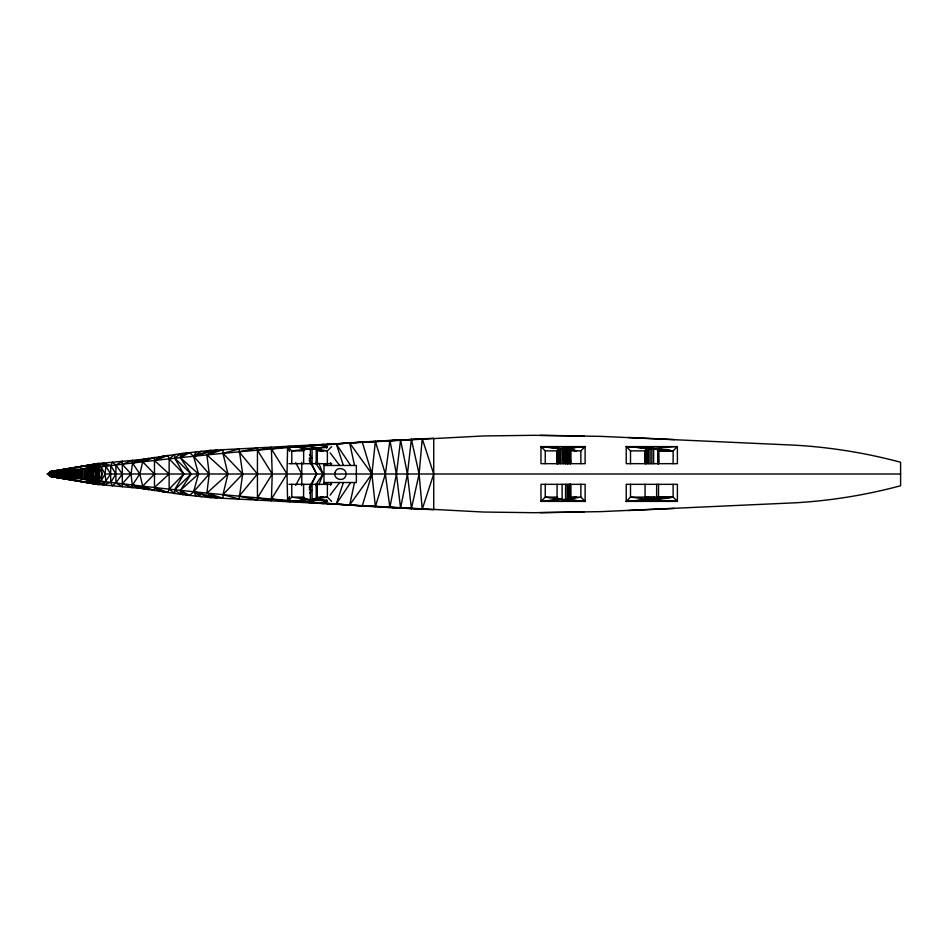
<?xml version="1.0" encoding="UTF-8"?>
<svg xmlns="http://www.w3.org/2000/svg" width="948" height="948" viewBox="0 0 948 948"><rect width="100%" height="100%" fill="white"/><g stroke="black" fill="none" stroke-linecap="round" stroke-linejoin="round"><path stroke-width="1.42" d="M50.28 474.403L50.28 473.597M50.813 474.474L50.813 473.526M53.147 474.794L53.147 473.206M53.918 474.889L53.918 473.111M54.569 474.984L54.569 473.016M55.102 475.055L55.102 472.945M55.577 475.114L55.577 472.886M56.11 475.197L56.11 472.803M56.679 475.268L56.679 472.732M57.034 475.315L57.034 472.685M57.437 475.375L57.437 472.625M57.828 475.422L57.828 472.578M58.089 475.458L58.089 472.542M58.338 475.493L58.338 472.507M58.539 475.517L58.539 472.483M58.74 475.552L58.74 472.448M59.274 475.623L59.274 472.377M59.523 475.659L59.523 472.341M59.937 474L60.257 475.778L60.305 472.234L57.259 470.943L52.472 473.301L53.278 476.785L97.94 484.44L141.679 488.481L182.952 494.655L210.598 497.641L483.456 512.038L533.736 512.702L600.771 511.636L795.372 502.796A524.22 524.22 0 0 0 900.6 485.755L900.6 462.257A524.22 524.22 0 0 0 795.372 445.204L600.771 436.364L533.736 435.298L483.456 435.962L210.598 450.359L182.952 453.345L141.679 459.519L97.94 463.56L50.991 471.476L47.4 474.059L51.619 476.654L82.725 478.764L97.94 484.44L103.747 483.883M60.506 475.789L60.506 472.211M60.636 475.801L60.636 472.199M60.933 475.849L60.933 472.151M61.3 475.896L61.3 472.104M61.561 475.932L61.561 472.068M61.952 475.979L61.952 472.021M62.39 476.038L62.39 471.962M62.698 476.086L62.698 471.914M63.006 476.121L63.006 471.879M63.232 476.157L63.232 471.843M63.635 476.216L63.635 471.784M63.848 476.24L63.848 471.76M63.99 476.263L63.99 471.737M64.227 476.287L64.227 471.713M64.357 474L64.357 476.311L64.464 471.677M64.582 476.334L64.582 471.666M64.748 476.358L64.748 471.642M64.914 476.382L65.045 471.594M65.222 476.429L65.222 471.571M65.602 476.477L65.471 471.535M65.827 476.512L65.827 471.488M66.005 476.536L66.064 471.464M66.182 476.56L66.182 471.44M66.301 474L66.301 476.571L66.419 471.417M66.561 476.607L66.561 474M66.775 476.643L66.775 471.357M67.178 474L67.178 476.69L67.178 471.31M67.427 476.726L67.427 471.274M67.77 476.773L67.77 471.227M68.007 476.808L68.007 471.192M68.078 476.808L68.078 471.192M68.268 476.844L68.28 474M68.552 476.88L68.434 471.144M69.275 476.974L69.275 471.026M69.82 477.045L69.82 470.955L71.953 469.959L79.751 469.616L79.751 478.385L71.953 478.041L69.82 477.045L65.874 477.638L60.127 475.742L60.127 472.258L65.874 470.362L69.82 470.955M70.413 477.128L70.413 470.872M71.278 477.247L71.278 470.753M72.119 477.365L72.119 470.635M72.866 477.46L72.866 470.54M73.292 477.519L73.292 470.481M73.754 477.579L73.754 470.421M74.193 477.638L74.193 470.362M74.655 477.709L74.655 470.291M75.698 477.851L75.698 470.149M76.077 477.899L76.077 470.101M77.144 478.041L77.144 469.959M289.614 451.378L287.588 447.61L362.255 442.029L371.912 474L375.396 506.765C276.318 500.414 177.406 491.313 78.98 478.29C76.124 479.119 76.219 468.786 78.98 469.71C177.406 456.687 276.318 447.586 375.396 441.235L371.912 474L362.255 505.971L287.588 500.39L286.995 474L287.588 447.61L290.218 446.615M103.747 464.117L97.94 463.56L53.278 471.215L47.436 474L77.914 478.408L77.914 469.592L47.436 474L53.278 476.785M78.174 478.396L78.186 474M78.731 478.254C77.748 458.251 81.564 478.811 77.807 478.136M79.288 478.325L79.288 469.675M80.035 478.432L80.035 469.568M80.189 478.444L80.189 469.556M80.367 474L80.355 478.467L80.485 469.521M80.698 478.515L80.698 469.485M81.007 478.55L80.876 469.461M81.149 478.574L81.149 469.426M81.315 478.586L81.315 469.414M81.528 478.621L81.528 469.379M81.836 478.657L81.836 469.343M82.18 478.704L82.18 469.296M67.095 478.882L50.991 476.524L97.94 484.44L105.939 481.726L104.991 474L105.939 466.274L103.083 463.086L110.774 465.646L115.905 474L110.774 482.354L103.083 484.914L110.632 474L110.774 465.646L112.338 462.233L115.905 465.041L122.316 474L115.905 482.959L112.338 485.767L110.774 482.354L110.632 474L105.939 466.274L97.94 463.56L82.725 469.236L82.725 478.764M310.375 463.667L310.375 448.416L327.38 446.97M316.241 463.667L316.241 449.553L312.129 448.499L327.451 447.018M327.451 500.982L312.07 499.513L315.139 498.921L317.142 497.321L317.153 484.333L317.07 489.95M580.863 484.333L580.863 497.119L585.117 501.385L540.976 501.385L540.976 484.333L585.117 484.333L585.117 501.385L565.541 499.513L565.612 484.333M567.568 463.667L567.568 448.807L565.66 448.499L576.431 450.881L570.388 450.099L568.646 449.079L568.646 463.667L568.622 449.079M567.805 448.866L567.805 463.667M568.622 498.921L568.622 484.333L568.646 498.921L565.731 499.489L580.863 497.119L570.542 497.119L570.542 484.333L570.613 497.321L568.646 498.921L576.431 497.119L570.388 497.901L570.009 484.333M569.073 449.269L569.084 463.371M569.712 463.667L569.712 449.553L576.431 450.881L567.568 448.807M647.034 463.667L647.057 449.068L653.61 448.499L673.127 450.881L677.393 446.615L677.393 463.667L626.237 463.667L626.237 446.615L677.393 446.615L653.61 448.499L626.237 446.615L630.503 450.881L645.126 450.881L645.126 463.667M648.456 463.667L648.468 448.712M650.091 463.667L650.103 448.487M651.857 463.667L651.857 448.416M653.61 463.667L653.61 448.499L626.237 446.615L651.774 448.404M645.09 484.333L645.078 497.392L645.967 498.458L650.103 499.513L677.393 501.385L673.127 497.119L630.503 497.119L626.237 501.385L677.393 501.385L677.393 484.333L626.237 484.333L626.237 501.385L656.62 498.921L656.656 484.333M658.398 463.667L658.398 450.099L653.61 448.499M49.865 474.344L49.865 473.656M570.613 450.679L570.625 463.667L570.625 450.691L580.863 450.881L585.117 446.615L585.117 463.667L540.976 463.667L540.976 446.615L585.117 446.615L562.093 448.487L557.969 449.542L557.045 450.667L557.045 463.667L557.045 450.667M645.256 463.667L645.292 450.087L647.057 449.068M645.944 463.667L645.967 449.542M657.865 455.597L657.711 463.667L657.9 462.565M316.537 463.667L316.916 450.099L316.241 449.553L322.948 450.881L316.916 450.099L316.916 463.667M658.516 497.605L658.54 484.333M84.277 478.965L84.277 469.035M87.216 468.656L88.97 479.57L97.94 484.44L97.336 480.636L97.94 463.56L85.675 468.857L85.675 479.143L97.94 484.44L101.104 481.11L104.991 474L101.104 466.89L97.94 463.56L86.422 468.762L86.422 479.238L97.94 484.44L99.481 474L97.94 463.56L88.97 468.431L87.216 479.344M97.94 463.56L94.338 467.755L92.928 480.067L91.162 468.158L97.94 463.56L95.938 467.542L95.938 480.458L97.94 484.44L91.162 479.842L91.162 468.158M411.42 439.469L422.227 438.77L419.111 474L411.385 508.732M101.104 481.11L102.076 474L101.104 466.89M389.901 440.666L385.374 474L375.396 506.528L389.901 507.654L385.374 474L375.396 441.472L389.901 440.346L396.43 474L400.601 508.211L389.901 507.334L396.43 474L400.601 439.789L389.901 440.666L394.001 440.097M91.162 479.842L92.928 467.933L94.338 480.245L97.94 484.44M354.516 482.52L349.682 504.976L371.912 474L349.682 443.024L354.516 465.48M94.338 480.245L95.938 474L94.338 467.755M673.127 484.333L673.127 497.119L656.62 498.921L658.054 497.119M162.831 456.106L154.488 460.515L167.926 455.384L169.135 458.868L183.817 474L169.135 489.132L174.74 493.541L174.74 489.761L191.164 474L174.74 458.24L180.369 453.689L180.369 457.659L198.499 474L180.369 490.341L189.553 495.413L193.617 491.728L198.499 474L193.617 456.272L189.553 452.587L180.369 457.659L191.164 474L180.369 490.341L180.369 494.311L174.74 489.761L183.817 474L174.74 458.24L174.74 454.459L169.135 458.868L169.135 489.132L167.926 492.616L154.488 487.485L169.135 474L154.488 460.515L159.288 456.663M95.938 480.458L97.798 474L95.938 467.542M97.336 480.636L99.481 474L97.336 467.364M411.42 508.531L422.227 509.23L433.734 474L422.275 438.865M324.998 500.426L323.991 503.187L336.208 504.383L343.366 482.52M656.656 449.079L673.127 450.881L658.623 450.679L658.611 463.667L658.398 450.099L673.127 450.881L673.127 463.667M330.544 485.281L331.551 482.52M303.644 484.333L303.573 497.333L304.486 498.458L308.515 499.513L327.309 501.03M557.128 484.333L557.045 497.333L557.969 498.458L562.093 499.513L585.117 501.385L561.998 499.513L545.242 497.119L540.976 501.385L561.998 499.513M645.078 497.392L645.185 497.119M52.472 473.301L53.278 471.215M303.514 497.119C308.645 502.926 320.839 498.008 327.38 501.03M556.986 497.119L557.827 498.447L560.339 499.288L540.976 501.385M312.852 499.596L311.774 502.89L301.784 501.539L303.135 499.039M318.801 484.772L323.138 474L318.801 463.228M645.292 450.087L645.126 450.881M317.142 450.691L317.153 463.667L316.916 450.099M304.995 499.063L303.775 501.705L305.457 499.288M309.261 489.832L316.585 474L309.261 458.168M98.77 480.814L102.076 474L98.77 467.186M309.19 487.77L316.585 474L309.19 460.23M290.218 501.385L287.588 500.39L289.614 496.622M295.705 485.305L301.784 474L295.705 462.695M201.367 451.224L193.617 456.272L216.796 450.051L206.865 454.898L209.247 474L193.617 491.728L216.796 497.949L206.865 493.102L209.247 474L193.617 456.272L196.165 451.829M182.952 453.345L180.369 457.659L186.258 452.966M336.208 504.087L350.642 482.52M309.664 493.268L312.2 489.654M315.566 484.843L323.138 474L315.566 463.157M323.991 503.187L326.61 499.738M330.105 495.152L339.716 482.52M313.587 500.046L311.774 502.286L323.991 503.637L323.991 500.283M327.771 482.52L326.302 484.333L323.991 482.52L356.353 482.52L356.353 465.48L323.991 465.48L326.302 463.667L327.771 465.48M331.646 446.615L327.38 450.881L327.38 463.667M289.211 499.679L291.771 497.119L291.771 484.333M673.127 497.119L658.066 498.174L658.398 497.119L658.398 497.901L673.127 497.119L657.711 498.447L658.552 497.119L673.127 497.119L653.61 499.501L626.237 501.385L651.774 499.596M93.461 465.267L96.743 463.75M138.005 459.863L132.507 463.051L131.073 474L132.507 487.627L122.316 483.729L131.073 474L122.316 464.271L132.507 460.373L132.507 463.051L139.842 474L142.698 486.17L148.765 489.689L132.507 484.949L139.842 474L142.698 461.83L148.765 458.311L132.507 463.051L141.679 459.519M164.573 455.834L154.488 460.515L166.256 455.609M60.257 475.778L57.259 477.057L52.472 474.699M315.139 498.921L322.948 497.119L316.916 497.901L316.537 484.333M193.617 456.272L210.598 450.359M143.966 459.116L132.507 463.051L146.241 458.714M545.242 463.667L545.242 450.881L540.976 446.615L561.998 448.487L585.117 446.615L560.339 448.712L557.827 449.553L556.986 450.881M314.037 499.205L322.948 497.119L316.241 498.447L316.241 484.333M567.508 499.205L576.431 497.119L569.724 498.447L569.712 484.333M60.305 472.234L59.783 475.695M67.095 469.118L50.991 471.476L82.725 469.236M95.594 464.105L50.991 471.476L94.48 464.615M565.541 499.513L563.859 499.584M312.259 499.489L327.38 497.119L331.646 501.385M50.991 471.476L53.74 471.049M77.807 469.864L78.731 469.746M67.604 469.106L50.374 471.666L61.999 470.125M70.484 468.679L73.352 468.253M70.022 468.691L72.949 468.265M75.887 467.838L78.814 467.411M657.722 498.447L661.052 497.961M62.604 470.161L49.782 471.926L57.01 471.073M65.448 469.77L68.303 469.379M64.902 469.734L67.818 469.343M290.218 446.425L271.401 448.925L272.218 474L271.401 500.651L257.441 497.842L272.218 474L257.441 450.158L271.401 447.349L271.401 448.925L286.995 474L271.401 499.075L290.218 501.575M287.588 447.61L301.784 445.714L301.784 449.364M53.621 471.701L56.548 471.334M59.902 470.729L62.793 470.386M297.352 501.385L287.505 501.385L290.266 501.089M299.947 500.034L306.868 499.288L291.771 497.119L303.644 497.119M324.998 447.575L323.991 444.813L336.208 443.617L343.366 465.48M287.505 501.385L291.711 501.006M302.922 500.011L312.07 499.513L312.07 484.333M327.309 446.97L291.771 450.881L289.211 448.321M362.255 442.206L433.734 438.237L433.734 509.763L362.255 505.794M628.358 510.522L674.384 508.424M540.052 512.655L584.015 512.038M290.266 446.911L287.505 446.615L297.352 446.615M303.644 463.667L303.644 450.881L291.771 450.881L291.771 463.667M317.07 450.881L327.38 450.881L312.259 448.511M545.242 450.881L557.128 450.881M658.552 450.881L673.127 450.881L657.711 449.553L657.77 463.323M288.927 463.667L331.646 463.667M47.436 474L51.547 474M59.001 474L78.98 474M104.991 474L900.6 474M288.927 484.333L331.646 484.333M557.128 497.119L545.242 497.119L545.242 484.333M540.052 435.345L584.015 435.962M563.776 448.404L565.612 448.499L565.541 463.667L563.859 448.416L563.859 463.667L562.093 448.487L562.093 463.667M312.07 463.667L312.07 448.487L302.922 447.989M312.129 448.499L305.446 449.079L303.514 450.881M628.358 437.478L674.384 439.576M673.127 450.881L658.066 449.826L658.054 463.667L657.758 461.463M287.505 446.615L291.711 446.994M540.976 446.615L560.339 448.712M299.947 447.966L306.868 448.712L304.486 449.542L303.644 450.881M57.01 476.927L49.782 476.074L62.604 477.839M59.902 477.271L62.793 477.614M53.621 476.299L56.548 476.666M287.588 500.39L301.784 502.286L301.784 498.636M61.999 477.875L50.374 476.334L67.604 478.894M64.902 478.266L67.818 478.657M65.448 478.23L68.303 478.621M389.901 507.334L394.001 507.903M657.722 449.553L661.052 450.039M70.022 479.309L72.949 479.735M75.887 480.162L78.814 480.589M70.484 479.321L73.352 479.747M95.594 483.895L50.991 476.524L96.743 484.25M50.991 476.524L53.74 476.951M52.247 476.726L94.48 483.385L93.461 482.733M315.163 449.079L322.948 450.881L314.037 448.795M646.927 498.921L649.996 499.513L630.503 497.119L630.503 484.333M146.241 489.286L132.507 484.949L138.005 488.137M143.966 488.884L132.507 484.949L141.679 488.481M196.165 496.171L193.617 491.728L210.598 497.641M166.256 492.391L154.488 487.485L159.288 491.337M164.573 492.166L154.488 487.485L162.831 491.894M193.617 491.728L201.367 496.776M186.258 495.034L180.369 490.341L182.952 494.655M313.587 447.954L311.774 445.11L303.775 446.295L303.775 445.596L301.784 446.461L303.135 448.961M323.991 444.813L326.61 448.262M330.105 452.848L339.716 465.48M78.328 478.207L78.459 469.604L78.483 474M305.457 448.712L303.775 446.295L304.995 448.937M309.664 454.732L312.2 458.346M336.208 443.913L350.642 465.48M317.142 497.309L327.38 497.119L327.38 484.333M312.852 448.404L311.774 445.714L323.991 444.363L323.991 447.717M330.544 462.719L331.551 465.48M657.711 497.119L658.066 498.174L657.888 497.119M411.385 439.268L419.111 474L422.227 509.123M645.778 497.119L645.967 498.458L645.944 497.119L647.057 498.932L647.034 497.119M645.434 497.119L645.458 498.056M645.6 497.119L645.624 498.186M648.456 497.119L648.468 499.288M650.091 497.119L650.103 499.513M656.62 497.119L656.62 498.921M654.428 497.119L654.428 499.395M653.61 497.119L653.61 499.501M651.857 497.119L651.857 499.584M81.007 469.45L81.007 474M630.503 450.881L630.503 463.667M580.863 450.881L580.863 463.667M570.495 463.667L570.009 449.79M570.388 484.333L570.388 497.901M567.2 484.333L567.248 499.276M565.66 448.499L565.612 463.667M562.093 484.333L562.093 499.513M560.458 448.712L560.458 463.667M559.047 449.068L559.047 463.667M557.969 449.542L557.969 463.667M557.282 450.087L557.282 463.667M323.991 463.667L323.991 484.333M316.916 484.333L316.916 497.901M310.375 484.333L310.375 499.584M301.784 462.399L301.784 485.601M76.646 470.03L76.646 477.97M75.188 470.22L75.188 477.78M67.569 471.251L67.569 476.749M67.071 471.322L66.929 476.654M66.668 471.381L66.668 474M65.685 471.512L65.602 474M63.445 471.82L63.445 476.18M59.001 472.412L59.001 475.588M51.547 473.431L51.547 474.569M68.777 474L68.777 476.903L68.659 471.109L68.777 474M567.248 448.724L567.224 463.667L567.224 448.712M411.361 439.481L407.427 474L400.601 507.927L411.42 508.721L407.427 474L400.601 440.073L411.361 439.481M335.023 472.554C332.902 479.427 344.243 482.473 345.842 475.446C347.975 468.573 336.623 465.527 335.023 472.554M242.7 474L239.097 499.051L222.981 494.655L227.947 474L222.981 453.345L222.981 449.755L206.865 454.898L227.947 474L206.865 493.102L222.981 498.245L222.981 494.655L242.7 474L239.097 448.949L222.981 453.345L242.7 474M90.641 474L88.97 479.57L88.97 468.431L90.641 474M257.441 474L239.097 496.207L257.441 499.952L257.441 448.049L239.097 451.793L257.441 474M154.488 474L142.698 486.17L154.488 490.578L154.488 457.422L142.698 461.83L154.488 474M122.316 461.309L115.905 465.041L115.905 482.959L122.316 486.691L122.316 461.309"/></g></svg>
